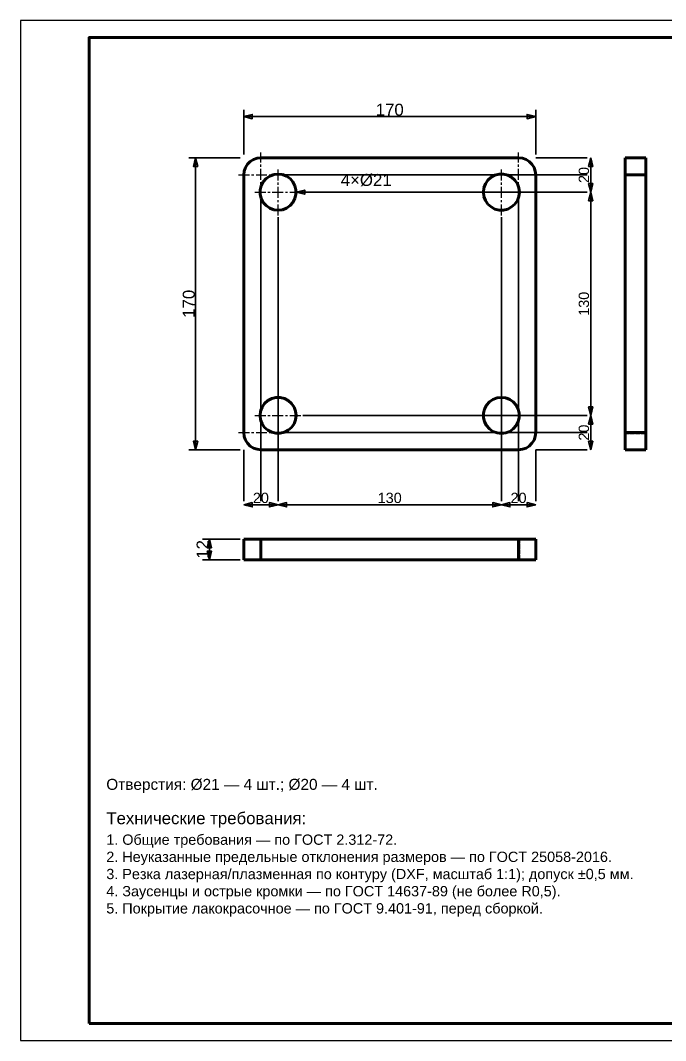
# Model space of a CAD drawing. Header units: millimetres. Extents: x 0 to 420, y 0 to 297.
# Drawn here: x 0 to 187.8, y 0 to 297 of the extents above; entities that cross this region are included whole.
import ezdxf
from ezdxf.enums import TextEntityAlignment as Align

# ---------------------------------------------------------------- set-up
doc = ezdxf.new("R2010")
doc.units = ezdxf.units.MM
doc.linetypes.add('CENTER', pattern=[5.08, 3.175, -0.635, 0.635, -0.635])
doc.linetypes.add('DASHED', pattern=[1.524, 1.27, -0.254])
doc.styles.add('GOST', font='Arial')

msp = doc.modelspace()

# ---------------------------------------------------------------- linework, layer by layer
at = {"color": 7, "lineweight": 35}
for p, q in [((65, 258), (65, 271)), ((150, 258), (150, 271)), ((65, 269), (150, 269)), ((64, 257), (49, 257)), ((51, 172), (51, 257)), ((150, 257), (165, 257)), ((165, 257), (164, 257)), ((166, 247), (166, 257)), ((77, 252), (165, 252)), ((152, 252), (165, 252)), ((80.25, 247), (92.25, 247)), ((82.25, 247), (165, 247)), ((92.25, 247), (97.25, 247)), ((147.25, 247), (165, 247)), ((165, 247), (164, 247)), ((165, 247), (164, 247)), ((166, 182), (166, 247)), ((70, 245), (70, 157)), ((145, 245), (145, 157)), ((75, 239.75), (75, 157)), ((140, 239.75), (140, 157)), ((82.25, 182), (165, 182)), ((147.25, 182), (165, 182)), ((165, 182), (164, 182)), ((165, 182), (164, 182)), ((166, 172), (166, 182)), ((77, 177), (165, 177)), ((152, 177), (165, 177)), ((75, 174.75), (75, 157)), ((140, 174.75), (140, 157)), ((64, 172), (49, 172)), ((65, 172), (65, 157)), ((70, 170), (70, 157)), ((145, 170), (145, 157)), ((150, 172), (150, 157)), ((150, 172), (165, 172)), ((165, 172), (164, 172)), ((65, 157), (65, 158)), ((75, 157), (75, 158)), ((75, 157), (75, 158)), ((140, 157), (140, 158)), ((140, 157), (140, 158)), ((150, 157), (150, 158)), ((65, 156), (75, 156)), ((75, 156), (140, 156)), ((140, 156), (150, 156)), ((64, 146), (53, 146)), ((55, 140), (55, 146)), ((64, 140), (53, 140))]:
    msp.add_line(p, q, dxfattribs=at)
at = {"color": 4, "linetype": 'CENTER', "lineweight": 25}
for p, q in [((70, 245.5), (70, 258.5)), ((145, 245.5), (145, 258.5)), ((75, 240.25), (75, 253.75)), ((140, 240.25), (140, 253.75)), ((63.5, 252), (76.5, 252)), ((138.5, 252), (151.5, 252)), ((68.25, 247), (81.75, 247)), ((133.25, 247), (146.75, 247)), ((75, 175.25), (75, 188.75)), ((140, 175.25), (140, 188.75)), ((68.25, 182), (81.75, 182)), ((70, 170.5), (70, 183.5)), ((133.25, 182), (146.75, 182)), ((145, 170.5), (145, 183.5)), ((63.5, 177), (76.5, 177)), ((138.5, 177), (151.5, 177))]:
    msp.add_line(p, q, dxfattribs=at)
at = {"color": 1, "lineweight": 70}
for p, q in [((66.88, 255.91), (66.09, 255.12)), ((67.83, 256.5), (66.88, 255.91)), ((68.89, 256.87), (67.83, 256.5)), ((70, 257), (68.89, 256.87)), ((145, 257), (70, 257)), ((146.11, 256.87), (145, 257)), ((147.17, 256.5), (146.11, 256.87)), ((148.12, 255.91), (147.17, 256.5)), ((148.91, 255.12), (148.12, 255.91)), ((176, 256.97), (176, 257)), ((176, 257), (182, 257)), ((176, 256.87), (176, 256.97)), ((176, 256.72), (176, 256.87)), ((176, 256.5), (176, 256.72)), ((176, 256.23), (176, 256.5)), ((176, 255.91), (176, 256.23)), ((176, 255.54), (176, 255.91)), ((176, 255.12), (176, 255.54)), ((182, 257), (182, 256.97)), ((182, 256.97), (182, 256.87)), ((182, 256.87), (182, 256.72)), ((182, 256.72), (182, 256.5)), ((182, 256.5), (182, 256.23)), ((182, 256.23), (182, 255.91)), ((182, 255.91), (182, 255.54)), ((182, 255.54), (182, 255.12)), ((65.13, 253.11), (65, 252)), ((65.5, 254.17), (65.13, 253.11)), ((66.09, 255.12), (65.5, 254.17)), ((149.5, 254.17), (148.91, 255.12)), ((149.87, 253.11), (149.5, 254.17)), ((150, 252), (149.87, 253.11)), ((176, 254.66), (176, 255.12)), ((176, 254.17), (176, 254.66)), ((176, 253.65), (176, 254.17)), ((176, 253.11), (176, 253.65)), ((176, 252.56), (176, 253.11)), ((176, 252), (176, 252.56)), ((182, 255.12), (182, 254.66)), ((182, 254.66), (182, 254.17)), ((182, 254.17), (182, 253.65)), ((182, 253.65), (182, 253.11)), ((182, 253.11), (182, 252.56)), ((182, 252.56), (182, 252)), ((65, 252), (65, 177)), ((70.68, 249.98), (70.09, 248.86)), ((71.52, 250.93), (70.68, 249.98)), ((72.56, 251.65), (71.52, 250.93)), ((73.74, 252.1), (72.56, 251.65)), ((75, 252.25), (73.74, 252.1)), ((76.26, 252.1), (75, 252.25)), ((77.44, 251.65), (76.26, 252.1)), ((78.48, 250.93), (77.44, 251.65)), ((79.32, 249.98), (78.48, 250.93)), ((79.91, 248.86), (79.32, 249.98)), ((136.07, 250.48), (135.35, 249.44)), ((137.02, 251.32), (136.07, 250.48)), ((138.14, 251.91), (137.02, 251.32)), ((139.37, 252.21), (138.14, 251.91)), ((140.63, 252.21), (139.37, 252.21)), ((141.86, 251.91), (140.63, 252.21)), ((142.98, 251.32), (141.86, 251.91)), ((143.93, 250.48), (142.98, 251.32)), ((144.65, 249.44), (143.93, 250.48)), ((150, 177), (150, 252)), ((176, 177), (176, 252)), ((182, 252), (176, 252)), ((182, 177), (182, 252)), ((70.09, 248.86), (69.79, 247.63)), ((69.79, 247.63), (69.79, 246.37)), ((80.21, 247.63), (79.91, 248.86)), ((80.21, 246.37), (80.21, 247.63)), ((134.9, 248.26), (134.75, 247)), ((134.75, 247), (134.9, 245.74)), ((135.35, 249.44), (134.9, 248.26)), ((145.1, 248.26), (144.65, 249.44)), ((145.25, 247), (145.1, 248.26)), ((145.1, 245.74), (145.25, 247)), ((69.79, 246.37), (70.09, 245.14)), ((70.09, 245.14), (70.68, 244.02)), ((70.68, 244.02), (71.52, 243.07)), ((78.48, 243.07), (79.32, 244.02)), ((79.32, 244.02), (79.91, 245.14)), ((79.91, 245.14), (80.21, 246.37)), ((134.9, 245.74), (135.35, 244.56)), ((135.35, 244.56), (136.07, 243.52)), ((143.93, 243.52), (144.65, 244.56)), ((144.65, 244.56), (145.1, 245.74)), ((71.52, 243.07), (72.56, 242.35)), ((72.56, 242.35), (73.74, 241.9)), ((73.74, 241.9), (75, 241.75)), ((75, 241.75), (76.26, 241.9)), ((76.26, 241.9), (77.44, 242.35)), ((77.44, 242.35), (78.48, 243.07)), ((136.07, 243.52), (137.02, 242.68)), ((137.02, 242.68), (138.14, 242.09)), ((138.14, 242.09), (139.37, 241.79)), ((139.37, 241.79), (140.63, 241.79)), ((140.63, 241.79), (141.86, 242.09)), ((141.86, 242.09), (142.98, 242.68)), ((142.98, 242.68), (143.93, 243.52)), ((74.37, 187.21), (73.14, 186.91)), ((75.63, 187.21), (74.37, 187.21)), ((76.86, 186.91), (75.63, 187.21)), ((140, 187.25), (138.74, 187.1)), ((141.26, 187.1), (140, 187.25)), ((70.35, 184.44), (69.9, 183.26)), ((71.07, 185.48), (70.35, 184.44)), ((72.02, 186.32), (71.07, 185.48)), ((73.14, 186.91), (72.02, 186.32)), ((77.98, 186.32), (76.86, 186.91)), ((78.93, 185.48), (77.98, 186.32)), ((79.65, 184.44), (78.93, 185.48)), ((80.1, 183.26), (79.65, 184.44)), ((135.68, 184.98), (135.09, 183.86)), ((136.52, 185.93), (135.68, 184.98)), ((137.56, 186.65), (136.52, 185.93)), ((138.74, 187.1), (137.56, 186.65)), ((142.44, 186.65), (141.26, 187.1)), ((143.48, 185.93), (142.44, 186.65)), ((144.32, 184.98), (143.48, 185.93)), ((144.91, 183.86), (144.32, 184.98)), ((69.9, 183.26), (69.75, 182)), ((69.75, 182), (69.9, 180.74)), ((80.25, 182), (80.1, 183.26)), ((80.1, 180.74), (80.25, 182)), ((135.09, 183.86), (134.79, 182.63)), ((134.79, 182.63), (134.79, 181.37)), ((134.79, 181.37), (135.09, 180.14)), ((145.21, 182.63), (144.91, 183.86)), ((144.91, 180.14), (145.21, 181.37)), ((145.21, 181.37), (145.21, 182.63)), ((69.9, 180.74), (70.35, 179.56)), ((70.35, 179.56), (71.07, 178.52)), ((71.07, 178.52), (72.02, 177.68)), ((77.98, 177.68), (78.93, 178.52)), ((78.93, 178.52), (79.65, 179.56)), ((79.65, 179.56), (80.1, 180.74)), ((135.09, 180.14), (135.68, 179.02)), ((135.68, 179.02), (136.52, 178.07)), ((143.48, 178.07), (144.32, 179.02)), ((144.32, 179.02), (144.91, 180.14)), ((65, 177), (65.13, 175.89)), ((65.13, 175.89), (65.5, 174.83)), ((72.02, 177.68), (73.14, 177.09)), ((73.14, 177.09), (74.37, 176.79)), ((74.37, 176.79), (75.63, 176.79)), ((75.63, 176.79), (76.86, 177.09)), ((76.86, 177.09), (77.98, 177.68)), ((136.52, 178.07), (137.56, 177.35)), ((137.56, 177.35), (138.74, 176.9)), ((138.74, 176.9), (140, 176.75)), ((140, 176.75), (141.26, 176.9)), ((141.26, 176.9), (142.44, 177.35)), ((142.44, 177.35), (143.48, 178.07)), ((149.5, 174.83), (149.87, 175.89)), ((149.87, 175.89), (150, 177)), ((176, 176.44), (176, 177)), ((176, 177), (182, 177)), ((176, 175.89), (176, 176.44)), ((176, 175.35), (176, 175.89)), ((176, 174.83), (176, 175.35)), ((182, 177), (182, 176.44)), ((182, 176.44), (182, 175.89)), ((182, 175.89), (182, 175.35)), ((182, 175.35), (182, 174.83)), ((65.5, 174.83), (66.09, 173.88)), ((66.09, 173.88), (66.88, 173.09)), ((66.88, 173.09), (67.83, 172.5)), ((67.83, 172.5), (68.89, 172.13)), ((146.11, 172.13), (147.17, 172.5)), ((147.17, 172.5), (148.12, 173.09)), ((148.12, 173.09), (148.91, 173.88)), ((148.91, 173.88), (149.5, 174.83)), ((176, 174.34), (176, 174.83)), ((176, 173.88), (176, 174.34)), ((176, 173.46), (176, 173.88)), ((176, 173.09), (176, 173.46)), ((176, 172.77), (176, 173.09)), ((176, 172.5), (176, 172.77)), ((176, 172.28), (176, 172.5)), ((176, 172.13), (176, 172.28)), ((182, 174.83), (182, 174.34)), ((182, 174.34), (182, 173.88)), ((182, 173.88), (182, 173.46)), ((182, 173.46), (182, 173.09)), ((182, 173.09), (182, 172.77)), ((182, 172.77), (182, 172.5)), ((182, 172.5), (182, 172.28)), ((182, 172.28), (182, 172.13)), ((68.89, 172.13), (70, 172)), ((70, 172), (145, 172)), ((145, 172), (146.11, 172.13)), ((176, 172.03), (176, 172.13)), ((176, 172), (176, 172.03)), ((182, 172), (176, 172)), ((182, 172.13), (182, 172.03)), ((182, 172.03), (182, 172)), ((65, 146), (65.03, 146)), ((65, 140), (65, 146)), ((65.03, 146), (65.13, 146)), ((65.13, 146), (65.28, 146)), ((65.28, 146), (65.5, 146)), ((65.5, 146), (65.77, 146)), ((65.77, 146), (66.09, 146)), ((66.09, 146), (66.46, 146)), ((66.46, 146), (66.88, 146)), ((66.88, 146), (67.34, 146)), ((67.34, 146), (67.83, 146)), ((67.83, 146), (68.35, 146)), ((68.35, 146), (68.89, 146)), ((68.89, 146), (69.44, 146)), ((69.44, 146), (70, 146)), ((70, 146), (145, 146)), ((70, 146), (70, 140)), ((145, 146), (145.56, 146)), ((145, 140), (145, 146)), ((145.56, 146), (146.11, 146)), ((146.11, 146), (146.65, 146)), ((146.65, 146), (147.17, 146)), ((147.17, 146), (147.66, 146)), ((147.66, 146), (148.12, 146)), ((148.12, 146), (148.54, 146)), ((148.54, 146), (148.91, 146)), ((148.91, 146), (149.23, 146)), ((149.23, 146), (149.5, 146)), ((149.5, 146), (149.72, 146)), ((149.72, 146), (149.87, 146)), ((149.87, 146), (149.97, 146)), ((149.97, 146), (150, 146)), ((150, 146), (150, 140)), ((65.03, 140), (65, 140)), ((65.13, 140), (65.03, 140)), ((65.28, 140), (65.13, 140)), ((65.5, 140), (65.28, 140)), ((65.77, 140), (65.5, 140)), ((66.09, 140), (65.77, 140)), ((66.46, 140), (66.09, 140)), ((66.88, 140), (66.46, 140)), ((67.34, 140), (66.88, 140)), ((67.83, 140), (67.34, 140)), ((68.35, 140), (67.83, 140)), ((68.89, 140), (68.35, 140)), ((69.44, 140), (68.89, 140)), ((70, 140), (69.44, 140)), ((70, 140), (145, 140)), ((145.56, 140), (145, 140)), ((146.11, 140), (145.56, 140)), ((146.65, 140), (146.11, 140)), ((147.17, 140), (146.65, 140)), ((147.66, 140), (147.17, 140)), ((148.12, 140), (147.66, 140)), ((148.54, 140), (148.12, 140)), ((148.91, 140), (148.54, 140)), ((149.23, 140), (148.91, 140)), ((149.5, 140), (149.23, 140)), ((149.72, 140), (149.5, 140)), ((149.87, 140), (149.72, 140)), ((149.97, 140), (149.87, 140)), ((150, 140), (149.97, 140))]:
    msp.add_line(p, q, dxfattribs=at)
at = {"color": 5, "linetype": 'DASHED', "lineweight": 35}
for p, q in [((66.09, 255.12), (66.88, 255.91)), ((66.88, 255.91), (67.83, 256.5)), ((67.83, 256.5), (68.89, 256.87)), ((68.89, 256.87), (70, 257)), ((145, 257), (70, 257)), ((145, 257), (146.11, 256.87)), ((146.11, 256.87), (147.17, 256.5)), ((147.17, 256.5), (148.12, 255.91)), ((148.12, 255.91), (148.91, 255.12)), ((176, 257), (176, 256.97)), ((182, 257), (176, 257)), ((176, 256.97), (176, 256.87)), ((176, 256.87), (176, 256.72)), ((176, 256.72), (176, 256.5)), ((176, 256.5), (176, 256.23)), ((176, 256.23), (176, 255.91)), ((176, 255.91), (176, 255.54)), ((176, 255.54), (176, 255.12)), ((182, 256.97), (182, 257)), ((182, 256.87), (182, 256.97)), ((182, 256.72), (182, 256.87)), ((182, 256.5), (182, 256.72)), ((182, 256.23), (182, 256.5)), ((182, 255.91), (182, 256.23)), ((182, 255.54), (182, 255.91)), ((182, 255.12), (182, 255.54)), ((65, 252), (65.13, 253.11)), ((65.13, 253.11), (65.5, 254.17)), ((65.5, 254.17), (66.09, 255.12)), ((148.91, 255.12), (149.5, 254.17)), ((149.5, 254.17), (149.87, 253.11)), ((149.87, 253.11), (150, 252)), ((176, 255.12), (176, 254.66)), ((176, 254.66), (176, 254.17)), ((176, 254.17), (176, 253.65)), ((176, 253.65), (176, 253.11)), ((176, 253.11), (176, 252.56)), ((176, 252.56), (176, 252)), ((182, 254.66), (182, 255.12)), ((182, 254.17), (182, 254.66)), ((182, 253.65), (182, 254.17)), ((182, 253.11), (182, 253.65)), ((182, 252.56), (182, 253.11)), ((182, 252), (182, 252.56)), ((65, 252), (65, 177)), ((70.09, 248.86), (70.68, 249.98)), ((70.68, 249.98), (71.52, 250.93)), ((71.52, 250.93), (72.56, 251.65)), ((72.56, 251.65), (73.74, 252.1)), ((73.74, 252.1), (75, 252.25)), ((75, 252.25), (76.26, 252.1)), ((76.26, 252.1), (77.44, 251.65)), ((77.44, 251.65), (78.48, 250.93)), ((78.48, 250.93), (79.32, 249.98)), ((79.32, 249.98), (79.91, 248.86)), ((135.35, 249.44), (136.07, 250.48)), ((136.07, 250.48), (137.02, 251.32)), ((137.02, 251.32), (138.14, 251.91)), ((138.14, 251.91), (139.37, 252.21)), ((139.37, 252.21), (140.63, 252.21)), ((140.63, 252.21), (141.86, 251.91)), ((141.86, 251.91), (142.98, 251.32)), ((142.98, 251.32), (143.93, 250.48)), ((143.93, 250.48), (144.65, 249.44)), ((150, 177), (150, 252)), ((176, 252.25), (182, 252.25)), ((176, 252.25), (176, 252.12)), ((176, 252.12), (176, 252.25)), ((176, 252.22), (176, 252.25)), ((176, 252.25), (176, 252.12)), ((176, 252.12), (176, 252.22)), ((176, 252.12), (176, 251.73)), ((176, 251.73), (176, 252.12)), ((176, 251.96), (176, 252.12)), ((176, 252.12), (176, 251.73)), ((176, 252), (176, 177)), ((176, 251.73), (176, 251.96)), ((176, 251.73), (176, 251.1)), ((176, 251.1), (176, 251.73)), ((176, 251.45), (176, 251.73)), ((176, 251.73), (176, 251.1)), ((176, 251.1), (176, 251.45)), ((176, 251.1), (176, 250.27)), ((176, 250.27), (176, 251.1)), ((176, 250.71), (176, 251.1)), ((176, 251.1), (176, 250.27)), ((176, 250.27), (176, 250.71)), ((176, 250.27), (176, 249.28)), ((176, 249.28), (176, 250.27)), ((176, 249.79), (176, 250.27)), ((176, 250.27), (176, 249.28)), ((176, 249.28), (176, 249.79)), ((182, 252.25), (182, 252.12)), ((182, 252.12), (182, 252.25)), ((182, 252.12), (182, 252.25)), ((182, 252.25), (182, 252.22)), ((182, 252.22), (182, 252.12)), ((182, 252.12), (182, 251.73)), ((182, 251.73), (182, 252.12)), ((182, 251.73), (182, 252.12)), ((182, 252.12), (182, 251.96)), ((182, 252), (182, 177)), ((182, 251.96), (182, 251.73)), ((182, 251.73), (182, 251.1)), ((182, 251.1), (182, 251.73)), ((182, 251.1), (182, 251.73)), ((182, 251.73), (182, 251.45)), ((182, 251.45), (182, 251.1)), ((182, 251.1), (182, 250.27)), ((182, 250.27), (182, 251.1)), ((182, 250.27), (182, 251.1)), ((182, 251.1), (182, 250.71)), ((182, 250.71), (182, 250.27)), ((182, 250.27), (182, 249.28)), ((182, 249.28), (182, 250.27)), ((182, 249.28), (182, 250.27)), ((182, 250.27), (182, 249.79)), ((182, 249.79), (182, 249.28)), ((69.79, 247.63), (70.09, 248.86)), ((69.79, 246.37), (69.79, 247.63)), ((79.91, 248.86), (80.21, 247.63)), ((80.21, 247.63), (80.21, 246.37)), ((134.75, 247), (134.9, 248.26)), ((134.9, 245.74), (134.75, 247)), ((134.9, 248.26), (135.35, 249.44)), ((144.65, 249.44), (145.1, 248.26)), ((145.1, 248.26), (145.25, 247)), ((145.25, 247), (145.1, 245.74)), ((176, 249.28), (176, 248.17)), ((176, 248.17), (176, 249.28)), ((176, 248.73), (176, 249.28)), ((176, 249.28), (176, 248.17)), ((176, 248.17), (176, 248.73)), ((176, 248.17), (176, 247)), ((176, 247), (176, 248.17)), ((176, 247.59), (176, 248.17)), ((176, 248.17), (176, 247)), ((176, 247), (176, 247.59)), ((176, 247), (176, 245.83)), ((176, 245.83), (176, 247)), ((176, 247), (176, 245.83)), ((176, 246.41), (176, 247)), ((182, 249.28), (182, 248.17)), ((182, 248.17), (182, 249.28)), ((182, 248.17), (182, 249.28)), ((182, 249.28), (182, 248.73)), ((182, 248.73), (182, 248.17)), ((182, 248.17), (182, 247)), ((182, 247), (182, 248.17)), ((182, 247), (182, 248.17)), ((182, 248.17), (182, 247.59)), ((182, 247.59), (182, 247)), ((182, 247), (182, 245.83)), ((182, 245.83), (182, 247)), ((182, 247), (182, 246.41)), ((182, 245.83), (182, 247)), ((70.09, 245.14), (69.79, 246.37)), ((70.68, 244.02), (70.09, 245.14)), ((71.52, 243.07), (70.68, 244.02)), ((79.32, 244.02), (78.48, 243.07)), ((79.91, 245.14), (79.32, 244.02)), ((80.21, 246.37), (79.91, 245.14)), ((135.35, 244.56), (134.9, 245.74)), ((136.07, 243.52), (135.35, 244.56)), ((144.65, 244.56), (143.93, 243.52)), ((145.1, 245.74), (144.65, 244.56)), ((176, 245.83), (176, 246.41)), ((176, 245.83), (176, 244.72)), ((176, 244.72), (176, 245.83)), ((176, 245.83), (176, 244.72)), ((176, 245.27), (176, 245.83)), ((176, 244.72), (176, 245.27)), ((176, 244.72), (176, 243.73)), ((176, 243.73), (176, 244.72)), ((176, 244.72), (176, 243.73)), ((176, 244.21), (176, 244.72)), ((176, 243.73), (176, 244.21)), ((176, 243.73), (176, 242.9)), ((176, 242.9), (176, 243.73)), ((176, 243.73), (176, 242.9)), ((176, 243.29), (176, 243.73)), ((182, 246.41), (182, 245.83)), ((182, 245.83), (182, 244.72)), ((182, 244.72), (182, 245.83)), ((182, 245.83), (182, 245.27)), ((182, 244.72), (182, 245.83)), ((182, 245.27), (182, 244.72)), ((182, 244.72), (182, 243.73)), ((182, 243.73), (182, 244.72)), ((182, 244.72), (182, 244.21)), ((182, 243.73), (182, 244.72)), ((182, 244.21), (182, 243.73)), ((182, 243.73), (182, 242.9)), ((182, 242.9), (182, 243.73)), ((182, 243.73), (182, 243.29)), ((182, 242.9), (182, 243.73)), ((72.56, 242.35), (71.52, 243.07)), ((73.74, 241.9), (72.56, 242.35)), ((75, 241.75), (73.74, 241.9)), ((76.26, 241.9), (75, 241.75)), ((77.44, 242.35), (76.26, 241.9)), ((78.48, 243.07), (77.44, 242.35)), ((137.02, 242.68), (136.07, 243.52)), ((138.14, 242.09), (137.02, 242.68)), ((139.37, 241.79), (138.14, 242.09)), ((140.63, 241.79), (139.37, 241.79)), ((141.86, 242.09), (140.63, 241.79)), ((142.98, 242.68), (141.86, 242.09)), ((143.93, 243.52), (142.98, 242.68)), ((176, 242.9), (176, 243.29)), ((176, 242.9), (176, 242.27)), ((176, 242.27), (176, 242.9)), ((176, 242.9), (176, 242.27)), ((176, 242.55), (176, 242.9)), ((176, 242.27), (176, 242.55)), ((176, 242.27), (176, 241.88)), ((176, 241.88), (176, 242.27)), ((176, 242.27), (176, 241.88)), ((176, 242.04), (176, 242.27)), ((176, 241.88), (176, 242.04)), ((176, 241.88), (176, 241.75)), ((176, 241.75), (176, 241.88)), ((176, 241.88), (176, 241.75)), ((176, 241.78), (176, 241.88)), ((176, 241.75), (176, 241.78)), ((182, 243.29), (182, 242.9)), ((182, 242.9), (182, 242.27)), ((182, 242.27), (182, 242.9)), ((182, 242.9), (182, 242.55)), ((182, 242.27), (182, 242.9)), ((182, 242.55), (182, 242.27)), ((182, 242.27), (182, 241.88)), ((182, 241.88), (182, 242.27)), ((182, 242.27), (182, 242.04)), ((182, 241.88), (182, 242.27)), ((182, 242.04), (182, 241.88)), ((182, 241.88), (182, 241.75)), ((182, 241.75), (182, 241.88)), ((182, 241.88), (182, 241.78)), ((182, 241.75), (182, 241.88)), ((182, 241.78), (182, 241.75)), ((73.14, 186.91), (74.37, 187.21)), ((74.37, 187.21), (75.63, 187.21)), ((75.63, 187.21), (76.86, 186.91)), ((138.74, 187.1), (140, 187.25)), ((140, 187.25), (141.26, 187.1)), ((176, 187.12), (176, 187.25)), ((176, 187.25), (176, 187.22)), ((176, 187.12), (176, 187.25)), ((176, 187.25), (176, 187.12)), ((176, 187.22), (176, 187.12)), ((176, 186.73), (176, 187.12)), ((176, 187.12), (176, 186.96)), ((176, 186.73), (176, 187.12)), ((176, 187.12), (176, 186.73)), ((182, 187.22), (182, 187.25)), ((182, 187.25), (182, 187.12)), ((182, 187.12), (182, 187.25)), ((182, 187.25), (182, 187.12)), ((182, 187.12), (182, 187.22)), ((182, 186.96), (182, 187.12)), ((182, 187.12), (182, 186.73)), ((182, 186.73), (182, 187.12)), ((182, 187.12), (182, 186.73)), ((69.9, 183.26), (70.35, 184.44)), ((70.35, 184.44), (71.07, 185.48)), ((71.07, 185.48), (72.02, 186.32)), ((72.02, 186.32), (73.14, 186.91)), ((76.86, 186.91), (77.98, 186.32)), ((77.98, 186.32), (78.93, 185.48)), ((78.93, 185.48), (79.65, 184.44)), ((79.65, 184.44), (80.1, 183.26)), ((135.09, 183.86), (135.68, 184.98)), ((135.68, 184.98), (136.52, 185.93)), ((136.52, 185.93), (137.56, 186.65)), ((137.56, 186.65), (138.74, 187.1)), ((141.26, 187.1), (142.44, 186.65)), ((142.44, 186.65), (143.48, 185.93)), ((143.48, 185.93), (144.32, 184.98)), ((144.32, 184.98), (144.91, 183.86)), ((176, 186.96), (176, 186.73)), ((176, 186.1), (176, 186.73)), ((176, 186.73), (176, 186.45)), ((176, 186.1), (176, 186.73)), ((176, 186.73), (176, 186.1)), ((176, 186.45), (176, 186.1)), ((176, 185.27), (176, 186.1)), ((176, 186.1), (176, 185.71)), ((176, 185.27), (176, 186.1)), ((176, 186.1), (176, 185.27)), ((176, 185.71), (176, 185.27)), ((176, 184.28), (176, 185.27)), ((176, 185.27), (176, 184.79)), ((176, 184.28), (176, 185.27)), ((176, 185.27), (176, 184.28)), ((176, 184.79), (176, 184.28)), ((176, 183.17), (176, 184.28)), ((176, 184.28), (176, 183.73)), ((176, 183.17), (176, 184.28)), ((176, 184.28), (176, 183.17)), ((182, 186.73), (182, 186.96)), ((182, 186.45), (182, 186.73)), ((182, 186.73), (182, 186.1)), ((182, 186.1), (182, 186.73)), ((182, 186.73), (182, 186.1)), ((182, 186.1), (182, 186.45)), ((182, 185.71), (182, 186.1)), ((182, 186.1), (182, 185.27)), ((182, 185.27), (182, 186.1)), ((182, 186.1), (182, 185.27)), ((182, 185.27), (182, 185.71)), ((182, 184.79), (182, 185.27)), ((182, 185.27), (182, 184.28)), ((182, 184.28), (182, 185.27)), ((182, 185.27), (182, 184.28)), ((182, 184.28), (182, 184.79)), ((182, 183.73), (182, 184.28)), ((182, 184.28), (182, 183.17)), ((182, 183.17), (182, 184.28)), ((182, 184.28), (182, 183.17)), ((69.75, 182), (69.9, 183.26)), ((69.9, 180.74), (69.75, 182)), ((80.1, 183.26), (80.25, 182)), ((80.25, 182), (80.1, 180.74)), ((134.79, 182.63), (135.09, 183.86)), ((134.79, 181.37), (134.79, 182.63)), ((135.09, 180.14), (134.79, 181.37)), ((144.91, 183.86), (145.21, 182.63)), ((145.21, 181.37), (144.91, 180.14)), ((145.21, 182.63), (145.21, 181.37)), ((176, 183.73), (176, 183.17)), ((176, 182), (176, 183.17)), ((176, 183.17), (176, 182.59)), ((176, 182), (176, 183.17)), ((176, 183.17), (176, 182)), ((176, 182.59), (176, 182)), ((176, 182), (176, 181.41)), ((176, 180.83), (176, 182)), ((176, 180.83), (176, 182)), ((176, 182), (176, 180.83)), ((176, 181.41), (176, 180.83)), ((182, 183.17), (182, 183.73)), ((182, 182.59), (182, 183.17)), ((182, 183.17), (182, 182)), ((182, 182), (182, 183.17)), ((182, 183.17), (182, 182)), ((182, 182), (182, 182.59)), ((182, 182), (182, 180.83)), ((182, 181.41), (182, 182)), ((182, 180.83), (182, 182)), ((182, 182), (182, 180.83)), ((182, 180.83), (182, 181.41)), ((70.35, 179.56), (69.9, 180.74)), ((71.07, 178.52), (70.35, 179.56)), ((72.02, 177.68), (71.07, 178.52)), ((78.93, 178.52), (77.98, 177.68)), ((79.65, 179.56), (78.93, 178.52)), ((80.1, 180.74), (79.65, 179.56)), ((135.68, 179.02), (135.09, 180.14)), ((136.52, 178.07), (135.68, 179.02)), ((144.32, 179.02), (143.48, 178.07)), ((144.91, 180.14), (144.32, 179.02)), ((176, 180.83), (176, 180.27)), ((176, 179.72), (176, 180.83)), ((176, 179.72), (176, 180.83)), ((176, 180.83), (176, 179.72)), ((176, 180.27), (176, 179.72)), ((176, 179.72), (176, 179.21)), ((176, 178.73), (176, 179.72)), ((176, 178.73), (176, 179.72)), ((176, 179.72), (176, 178.73)), ((176, 179.21), (176, 178.73)), ((176, 178.73), (176, 178.29)), ((176, 177.9), (176, 178.73)), ((176, 177.9), (176, 178.73)), ((176, 178.73), (176, 177.9)), ((176, 178.29), (176, 177.9)), ((182, 180.83), (182, 179.72)), ((182, 180.27), (182, 180.83)), ((182, 179.72), (182, 180.83)), ((182, 180.83), (182, 179.72)), ((182, 179.72), (182, 180.27)), ((182, 179.72), (182, 178.73)), ((182, 179.21), (182, 179.72)), ((182, 178.73), (182, 179.72)), ((182, 179.72), (182, 178.73)), ((182, 178.73), (182, 179.21)), ((182, 178.73), (182, 177.9)), ((182, 178.29), (182, 178.73)), ((182, 177.9), (182, 178.73)), ((182, 178.73), (182, 177.9)), ((182, 177.9), (182, 178.29)), ((65.13, 175.89), (65, 177)), ((65.5, 174.83), (65.13, 175.89)), ((73.14, 177.09), (72.02, 177.68)), ((74.37, 176.79), (73.14, 177.09)), ((75.63, 176.79), (74.37, 176.79)), ((76.86, 177.09), (75.63, 176.79)), ((77.98, 177.68), (76.86, 177.09)), ((137.56, 177.35), (136.52, 178.07)), ((138.74, 176.9), (137.56, 177.35)), ((140, 176.75), (138.74, 176.9)), ((141.26, 176.9), (140, 176.75)), ((142.44, 177.35), (141.26, 176.9)), ((143.48, 178.07), (142.44, 177.35)), ((149.87, 175.89), (149.5, 174.83)), ((150, 177), (149.87, 175.89)), ((176, 177.9), (176, 177.55)), ((176, 177.27), (176, 177.9)), ((176, 177.27), (176, 177.9)), ((176, 177.9), (176, 177.27)), ((176, 177.55), (176, 177.27)), ((176, 177.27), (176, 177.04)), ((176, 176.88), (176, 177.27)), ((176, 176.88), (176, 177.27)), ((176, 177.27), (176, 176.88)), ((176, 177.04), (176, 176.88)), ((176, 177), (176, 176.44)), ((176, 176.88), (176, 176.78)), ((176, 176.75), (176, 176.88)), ((176, 176.75), (176, 176.88)), ((176, 176.88), (176, 176.75)), ((176, 176.78), (176, 176.75)), ((176, 176.75), (182, 176.75)), ((176, 176.44), (176, 175.89)), ((176, 175.89), (176, 175.35)), ((176, 175.35), (176, 174.83)), ((182, 177.9), (182, 177.27)), ((182, 177.55), (182, 177.9)), ((182, 177.27), (182, 177.9)), ((182, 177.9), (182, 177.27)), ((182, 177.27), (182, 177.55)), ((182, 177.27), (182, 176.88)), ((182, 177.04), (182, 177.27)), ((182, 176.88), (182, 177.27)), ((182, 177.27), (182, 176.88)), ((182, 176.88), (182, 177.04)), ((182, 176.44), (182, 177)), ((182, 176.88), (182, 176.75)), ((182, 176.78), (182, 176.88)), ((182, 176.75), (182, 176.88)), ((182, 176.88), (182, 176.75)), ((182, 176.75), (182, 176.78)), ((182, 175.89), (182, 176.44)), ((182, 175.35), (182, 175.89)), ((182, 174.83), (182, 175.35)), ((66.09, 173.88), (65.5, 174.83)), ((66.88, 173.09), (66.09, 173.88)), ((67.83, 172.5), (66.88, 173.09)), ((68.89, 172.13), (67.83, 172.5)), ((147.17, 172.5), (146.11, 172.13)), ((148.12, 173.09), (147.17, 172.5)), ((148.91, 173.88), (148.12, 173.09)), ((149.5, 174.83), (148.91, 173.88)), ((176, 174.83), (176, 174.34)), ((176, 174.34), (176, 173.88)), ((176, 173.88), (176, 173.46)), ((176, 173.46), (176, 173.09)), ((176, 173.09), (176, 172.77)), ((176, 172.77), (176, 172.5)), ((176, 172.5), (176, 172.28)), ((176, 172.28), (176, 172.13)), ((182, 174.34), (182, 174.83)), ((182, 173.88), (182, 174.34)), ((182, 173.46), (182, 173.88)), ((182, 173.09), (182, 173.46)), ((182, 172.77), (182, 173.09)), ((182, 172.5), (182, 172.77)), ((182, 172.28), (182, 172.5)), ((182, 172.13), (182, 172.28)), ((70, 172), (68.89, 172.13)), ((70, 172), (145, 172)), ((146.11, 172.13), (145, 172)), ((176, 172.13), (176, 172.03)), ((176, 172.03), (176, 172)), ((176, 172), (182, 172)), ((182, 172.03), (182, 172.13)), ((182, 172), (182, 172.03)), ((65.03, 146), (65, 146)), ((65, 146), (65, 140)), ((65.13, 146), (65.03, 146)), ((65.28, 146), (65.13, 146)), ((65.5, 146), (65.28, 146)), ((65.77, 146), (65.5, 146)), ((66.09, 146), (65.77, 146)), ((66.46, 146), (66.09, 146)), ((66.88, 146), (66.46, 146)), ((67.34, 146), (66.88, 146)), ((67.83, 146), (67.34, 146)), ((68.35, 146), (67.83, 146)), ((68.89, 146), (68.35, 146)), ((69.44, 146), (68.89, 146)), ((70, 146), (69.44, 146)), ((69.78, 146), (69.75, 146)), ((69.75, 146), (69.88, 146)), ((69.75, 146), (69.75, 140)), ((69.75, 146), (69.88, 146)), ((69.88, 146), (69.75, 146)), ((69.88, 146), (69.78, 146)), ((70.04, 146), (69.88, 146)), ((69.88, 146), (70.27, 146)), ((69.88, 146), (70.27, 146)), ((70.27, 146), (69.88, 146)), ((145, 146), (70, 146)), ((70.27, 146), (70.04, 146)), ((70.55, 146), (70.27, 146)), ((70.27, 146), (70.9, 146)), ((70.27, 146), (70.9, 146)), ((70.9, 146), (70.27, 146)), ((70.9, 146), (70.55, 146)), ((71.29, 146), (70.9, 146)), ((70.9, 146), (71.73, 146)), ((70.9, 146), (71.73, 146)), ((71.73, 146), (70.9, 146)), ((71.73, 146), (71.29, 146)), ((72.21, 146), (71.73, 146)), ((71.73, 146), (72.72, 146)), ((71.73, 146), (72.72, 146)), ((72.72, 146), (71.73, 146)), ((72.72, 146), (72.21, 146)), ((73.27, 146), (72.72, 146)), ((72.72, 146), (73.83, 146)), ((72.72, 146), (73.83, 146)), ((73.83, 146), (72.72, 146)), ((73.83, 146), (73.27, 146)), ((74.41, 146), (73.83, 146)), ((73.83, 146), (75, 146)), ((73.83, 146), (75, 146)), ((75, 146), (73.83, 146)), ((75, 146), (74.41, 146)), ((75, 146), (76.17, 146)), ((75.59, 146), (75, 146)), ((75, 146), (76.17, 146)), ((76.17, 146), (75, 146)), ((76.17, 146), (75.59, 146)), ((76.17, 146), (77.28, 146)), ((76.73, 146), (76.17, 146)), ((76.17, 146), (77.28, 146)), ((77.28, 146), (76.17, 146)), ((77.28, 146), (76.73, 146)), ((77.28, 146), (78.27, 146)), ((77.79, 146), (77.28, 146)), ((77.28, 146), (78.27, 146)), ((78.27, 146), (77.28, 146)), ((78.27, 146), (77.79, 146)), ((78.27, 146), (79.1, 146)), ((78.71, 146), (78.27, 146)), ((78.27, 146), (79.1, 146)), ((79.1, 146), (78.27, 146)), ((79.1, 146), (78.71, 146)), ((79.1, 146), (79.73, 146)), ((79.45, 146), (79.1, 146)), ((79.1, 146), (79.73, 146)), ((79.73, 146), (79.1, 146)), ((79.73, 146), (79.45, 146)), ((79.73, 146), (80.12, 146)), ((79.96, 146), (79.73, 146)), ((79.73, 146), (80.12, 146)), ((80.12, 146), (79.73, 146)), ((80.12, 146), (79.96, 146)), ((80.12, 146), (80.25, 146)), ((80.22, 146), (80.12, 146)), ((80.12, 146), (80.25, 146)), ((80.25, 146), (80.12, 146)), ((80.25, 146), (80.22, 146)), ((134.88, 146), (134.75, 146)), ((134.75, 146), (134.78, 146)), ((134.88, 146), (134.75, 146)), ((134.75, 146), (134.88, 146)), ((134.78, 146), (134.88, 146)), ((135.27, 146), (134.88, 146)), ((134.88, 146), (135.04, 146)), ((135.27, 146), (134.88, 146)), ((134.88, 146), (135.27, 146)), ((135.04, 146), (135.27, 146)), ((135.9, 146), (135.27, 146)), ((135.27, 146), (135.55, 146)), ((135.9, 146), (135.27, 146)), ((135.27, 146), (135.9, 146)), ((135.55, 146), (135.9, 146)), ((136.73, 146), (135.9, 146)), ((135.9, 146), (136.29, 146)), ((136.73, 146), (135.9, 146)), ((135.9, 146), (136.73, 146)), ((136.29, 146), (136.73, 146)), ((137.72, 146), (136.73, 146)), ((136.73, 146), (137.21, 146)), ((137.72, 146), (136.73, 146)), ((136.73, 146), (137.72, 146)), ((137.21, 146), (137.72, 146)), ((138.83, 146), (137.72, 146)), ((137.72, 146), (138.27, 146)), ((138.83, 146), (137.72, 146)), ((137.72, 146), (138.83, 146)), ((138.27, 146), (138.83, 146)), ((140, 146), (138.83, 146)), ((138.83, 146), (139.41, 146)), ((140, 146), (138.83, 146)), ((138.83, 146), (140, 146)), ((139.41, 146), (140, 146)), ((140, 146), (140.59, 146)), ((141.17, 146), (140, 146)), ((141.17, 146), (140, 146)), ((140, 146), (141.17, 146)), ((140.59, 146), (141.17, 146)), ((141.17, 146), (141.73, 146)), ((142.28, 146), (141.17, 146)), ((142.28, 146), (141.17, 146)), ((141.17, 146), (142.28, 146)), ((141.73, 146), (142.28, 146)), ((142.28, 146), (142.79, 146)), ((143.27, 146), (142.28, 146)), ((143.27, 146), (142.28, 146)), ((142.28, 146), (143.27, 146)), ((142.79, 146), (143.27, 146)), ((143.27, 146), (143.71, 146)), ((144.1, 146), (143.27, 146)), ((144.1, 146), (143.27, 146)), ((143.27, 146), (144.1, 146)), ((143.71, 146), (144.1, 146)), ((144.1, 146), (144.45, 146)), ((144.73, 146), (144.1, 146)), ((144.73, 146), (144.1, 146)), ((144.1, 146), (144.73, 146)), ((144.45, 146), (144.73, 146)), ((144.73, 146), (144.96, 146)), ((145.12, 146), (144.73, 146)), ((145.12, 146), (144.73, 146)), ((144.73, 146), (145.12, 146)), ((144.96, 146), (145.12, 146)), ((145.56, 146), (145, 146)), ((145.12, 146), (145.22, 146)), ((145.25, 146), (145.12, 146)), ((145.25, 146), (145.12, 146)), ((145.12, 146), (145.25, 146)), ((145.22, 146), (145.25, 146)), ((145.25, 146), (145.25, 140)), ((146.11, 146), (145.56, 146)), ((146.65, 146), (146.11, 146)), ((147.17, 146), (146.65, 146)), ((147.66, 146), (147.17, 146)), ((148.12, 146), (147.66, 146)), ((148.54, 146), (148.12, 146)), ((148.91, 146), (148.54, 146)), ((149.23, 146), (148.91, 146)), ((149.5, 146), (149.23, 146)), ((149.72, 146), (149.5, 146)), ((149.87, 146), (149.72, 146)), ((149.97, 146), (149.87, 146)), ((150, 146), (149.97, 146)), ((150, 140), (150, 146)), ((65, 140), (65.03, 140)), ((65.03, 140), (65.13, 140)), ((65.13, 140), (65.28, 140)), ((65.28, 140), (65.5, 140)), ((65.5, 140), (65.77, 140)), ((65.77, 140), (66.09, 140)), ((66.09, 140), (66.46, 140)), ((66.46, 140), (66.88, 140)), ((66.88, 140), (67.34, 140)), ((67.34, 140), (67.83, 140)), ((67.83, 140), (68.35, 140)), ((68.35, 140), (68.89, 140)), ((68.89, 140), (69.44, 140)), ((69.44, 140), (70, 140)), ((69.88, 140), (69.75, 140)), ((69.75, 140), (69.78, 140)), ((69.75, 140), (69.88, 140)), ((69.88, 140), (69.75, 140)), ((69.78, 140), (69.88, 140)), ((70.27, 140), (69.88, 140)), ((69.88, 140), (70.04, 140)), ((69.88, 140), (70.27, 140)), ((70.27, 140), (69.88, 140)), ((145, 140), (70, 140)), ((70.04, 140), (70.27, 140)), ((70.9, 140), (70.27, 140)), ((70.27, 140), (70.55, 140)), ((70.27, 140), (70.9, 140)), ((70.9, 140), (70.27, 140)), ((70.55, 140), (70.9, 140)), ((71.73, 140), (70.9, 140)), ((70.9, 140), (71.29, 140)), ((70.9, 140), (71.73, 140)), ((71.73, 140), (70.9, 140)), ((71.29, 140), (71.73, 140)), ((72.72, 140), (71.73, 140)), ((71.73, 140), (72.21, 140)), ((71.73, 140), (72.72, 140)), ((72.72, 140), (71.73, 140)), ((72.21, 140), (72.72, 140)), ((73.83, 140), (72.72, 140)), ((72.72, 140), (73.27, 140)), ((72.72, 140), (73.83, 140)), ((73.83, 140), (72.72, 140)), ((73.27, 140), (73.83, 140)), ((75, 140), (73.83, 140)), ((73.83, 140), (74.41, 140)), ((73.83, 140), (75, 140)), ((75, 140), (73.83, 140)), ((74.41, 140), (75, 140)), ((75, 140), (75.59, 140)), ((76.17, 140), (75, 140)), ((75, 140), (76.17, 140)), ((76.17, 140), (75, 140)), ((75.59, 140), (76.17, 140)), ((76.17, 140), (76.73, 140)), ((77.28, 140), (76.17, 140)), ((76.17, 140), (77.28, 140)), ((77.28, 140), (76.17, 140)), ((76.73, 140), (77.28, 140)), ((77.28, 140), (77.79, 140)), ((78.27, 140), (77.28, 140)), ((77.28, 140), (78.27, 140)), ((78.27, 140), (77.28, 140)), ((77.79, 140), (78.27, 140)), ((78.27, 140), (78.71, 140)), ((79.1, 140), (78.27, 140)), ((78.27, 140), (79.1, 140)), ((79.1, 140), (78.27, 140)), ((78.71, 140), (79.1, 140)), ((79.1, 140), (79.45, 140)), ((79.73, 140), (79.1, 140)), ((79.1, 140), (79.73, 140)), ((79.73, 140), (79.1, 140)), ((79.45, 140), (79.73, 140)), ((79.73, 140), (79.96, 140)), ((80.12, 140), (79.73, 140)), ((79.73, 140), (80.12, 140)), ((80.12, 140), (79.73, 140)), ((79.96, 140), (80.12, 140)), ((80.12, 140), (80.22, 140)), ((80.25, 140), (80.12, 140)), ((80.12, 140), (80.25, 140)), ((80.25, 140), (80.12, 140)), ((80.22, 140), (80.25, 140)), ((134.78, 140), (134.75, 140)), ((134.75, 140), (134.88, 140)), ((134.88, 140), (134.75, 140)), ((134.75, 140), (134.88, 140)), ((134.88, 140), (134.78, 140)), ((135.04, 140), (134.88, 140)), ((134.88, 140), (135.27, 140)), ((135.27, 140), (134.88, 140)), ((134.88, 140), (135.27, 140)), ((135.27, 140), (135.04, 140)), ((135.55, 140), (135.27, 140)), ((135.27, 140), (135.9, 140)), ((135.9, 140), (135.27, 140)), ((135.27, 140), (135.9, 140)), ((135.9, 140), (135.55, 140)), ((136.29, 140), (135.9, 140)), ((135.9, 140), (136.73, 140)), ((136.73, 140), (135.9, 140)), ((135.9, 140), (136.73, 140)), ((136.73, 140), (136.29, 140)), ((137.21, 140), (136.73, 140)), ((136.73, 140), (137.72, 140)), ((137.72, 140), (136.73, 140)), ((136.73, 140), (137.72, 140)), ((137.72, 140), (137.21, 140)), ((138.27, 140), (137.72, 140)), ((137.72, 140), (138.83, 140)), ((138.83, 140), (137.72, 140)), ((137.72, 140), (138.83, 140)), ((138.83, 140), (138.27, 140)), ((139.41, 140), (138.83, 140)), ((138.83, 140), (140, 140)), ((140, 140), (138.83, 140)), ((138.83, 140), (140, 140)), ((140, 140), (139.41, 140)), ((140, 140), (141.17, 140)), ((140.59, 140), (140, 140)), ((141.17, 140), (140, 140)), ((140, 140), (141.17, 140)), ((141.17, 140), (140.59, 140)), ((141.17, 140), (142.28, 140)), ((141.73, 140), (141.17, 140)), ((142.28, 140), (141.17, 140)), ((141.17, 140), (142.28, 140)), ((142.28, 140), (141.73, 140)), ((142.28, 140), (143.27, 140)), ((142.79, 140), (142.28, 140)), ((143.27, 140), (142.28, 140)), ((142.28, 140), (143.27, 140)), ((143.27, 140), (142.79, 140)), ((143.27, 140), (144.1, 140)), ((143.71, 140), (143.27, 140)), ((144.1, 140), (143.27, 140)), ((143.27, 140), (144.1, 140)), ((144.1, 140), (143.71, 140)), ((144.1, 140), (144.73, 140)), ((144.45, 140), (144.1, 140)), ((144.73, 140), (144.1, 140)), ((144.1, 140), (144.73, 140)), ((144.73, 140), (144.45, 140)), ((144.73, 140), (145.12, 140)), ((144.96, 140), (144.73, 140)), ((145.12, 140), (144.73, 140)), ((144.73, 140), (145.12, 140)), ((145.12, 140), (144.96, 140)), ((145, 140), (145.56, 140)), ((145.12, 140), (145.25, 140)), ((145.22, 140), (145.12, 140)), ((145.25, 140), (145.12, 140)), ((145.12, 140), (145.25, 140)), ((145.25, 140), (145.22, 140)), ((145.56, 140), (146.11, 140)), ((146.11, 140), (146.65, 140)), ((146.65, 140), (147.17, 140)), ((147.17, 140), (147.66, 140)), ((147.66, 140), (148.12, 140)), ((148.12, 140), (148.54, 140)), ((148.54, 140), (148.91, 140)), ((148.91, 140), (149.23, 140)), ((149.23, 140), (149.5, 140)), ((149.5, 140), (149.72, 140)), ((149.72, 140), (149.87, 140)), ((149.87, 140), (149.97, 140)), ((149.97, 140), (150, 140))]:
    msp.add_line(p, q, dxfattribs=at)
at = {"color": 7, "lineweight": 25}
msp.add_lwpolyline([(0, 0), (420, 0), (420, 297), (0, 297)], close=True, dxfattribs=at)
at = {"color": 7, "lineweight": 70}
msp.add_lwpolyline([(20, 5), (415, 5), (415, 292), (20, 292)], close=True, dxfattribs=at)
at = {"color": 7, "lineweight": 35}
for points in [[(65, 269), (67.5, 268.38), (67.5, 269.62)], [(150, 269), (147.5, 269.62), (147.5, 268.38)], [(51, 257), (50.38, 254.5), (51.62, 254.5)], [(166, 257), (165.38, 254.5), (166.62, 254.5)], [(166, 247), (166.62, 249.5), (165.38, 249.5)], [(80.25, 247), (82.75, 246.38), (82.75, 247.62)], [(166, 247), (165.38, 244.5), (166.62, 244.5)], [(166, 182), (166.62, 184.5), (165.38, 184.5)], [(166, 182), (165.38, 179.5), (166.62, 179.5)], [(51, 172), (51.62, 174.5), (50.38, 174.5)], [(166, 172), (166.62, 174.5), (165.38, 174.5)], [(65, 156), (67.5, 155.38), (67.5, 156.62)], [(75, 156), (72.5, 156.62), (72.5, 155.38)], [(75, 156), (77.5, 155.38), (77.5, 156.62)], [(140, 156), (137.5, 156.62), (137.5, 155.38)], [(140, 156), (142.5, 155.38), (142.5, 156.62)], [(150, 156), (147.5, 156.62), (147.5, 155.38)], [(55, 146), (54.38, 143.5), (55.62, 143.5)], [(55, 140), (55.62, 142.5), (54.38, 142.5)]]:
    msp.add_lwpolyline(points, close=True, dxfattribs=at)

# ---------------------------------------------------------------- texts
at = {"color": 7, "style": 'GOST'}
for s, height, p in [('170', 3.5, (107.5, 271)), ('20', 3, (70, 158)), ('130', 3, (107.5, 158)), ('20', 3, (145, 158))]:
    msp.add_text(s, height=height, dxfattribs=at).set_placement(p, align=Align.MIDDLE)
for s, height, p in [('20', 3, (164, 252)), ('170', 3.5, (49, 214.5)), ('130', 3, (164, 214.5)), ('20', 3, (164, 177)), ('12', 3.5, (53, 143))]:
    msp.add_text(s, height=height, rotation=90, dxfattribs=at).set_placement(p, align=Align.MIDDLE)
msp.add_text('4×Ø21', height=3.5, dxfattribs=at).set_placement((93.25, 248.8))
at = {"color": 6, "style": 'GOST'}
msp.add_text('Отверстия: Ø21 — 4 шт.; Ø20 — 4 шт.', height=3.2, dxfattribs=at).set_placement((25, 73))
at = {"color": 3, "style": 'GOST'}
for s, height, p in [('Технические требования:', 3.5, (25, 63)), ('1. Общие требования — по ГОСТ 2.312-72.', 3, (25, 57)), ('2. Неуказанные предельные отклонения размеров — по ГОСТ 25058-2016.', 3, (25, 52)), ('3. Резка лазерная/плазменная по контуру (DXF, масштаб 1:1); допуск ±0,5 мм.', 3, (25, 47)), ('4. Заусенцы и острые кромки — по ГОСТ 14637-89 (не более R0,5).', 3, (25, 42)), ('5. Покрытие лакокрасочное — по ГОСТ 9.401-91, перед сборкой.', 3, (25, 37))]:
    msp.add_text(s, height=height, dxfattribs=at).set_placement(p)

doc.saveas('drawing.dxf')
